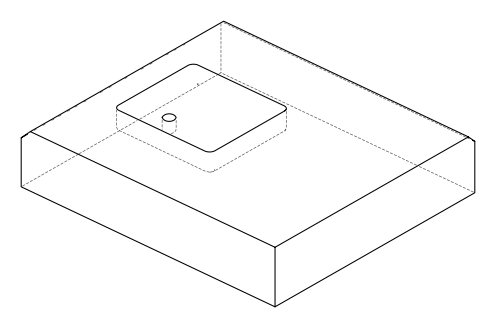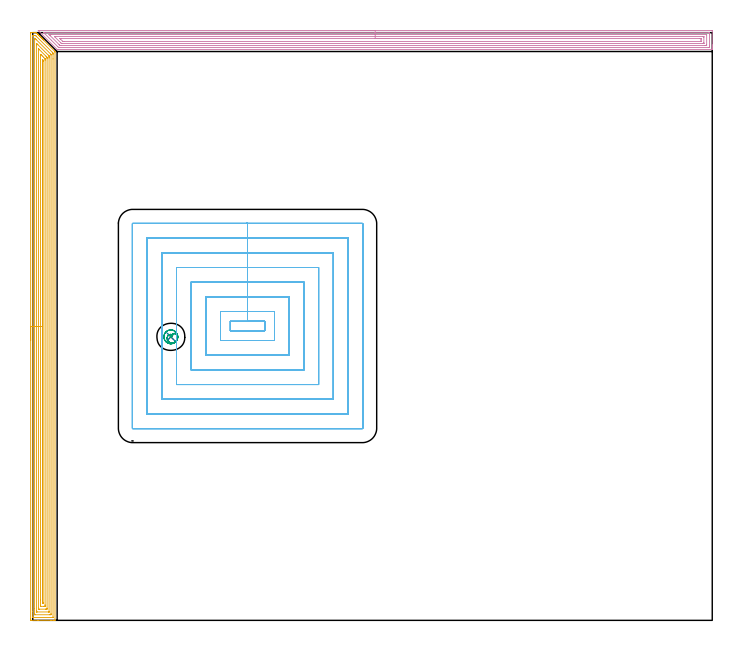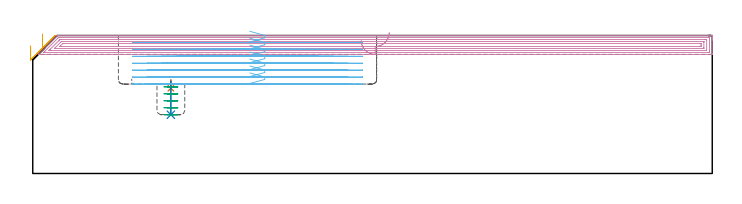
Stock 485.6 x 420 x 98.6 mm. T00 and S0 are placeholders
(PLAN: 6 operations, 4 tool changes, 83.1 min)
(1 SPOT_DRILL | STEP1POCKET | NXT0321_9005460120000 | 0.06 min | 4089 mm3)
(2 DRILL_BLIND_HOLE_INTO_CENTER | STEP1POCKET | NXT0301_128 | 0.1 min | 2162 mm3)
(3 MILL_ROUGH_BLIND_HOLE_CONTOUR | STEP1POCKET | UGT0201_089 | Spiral | 1.17 min | 8252 mm3)
(4 AREA_MILL | FG_CHAMFER_SURFACE | UGT0205_001 | 19.29 min | 44393 mm3)
(5 AREA_MILL_1 | FG_CHAMFER_SURFACE_1 | UGT0205_001 | 23.43 min | 62254 mm3)
(6 MILL_RECTANGULAR_POCKET | POCKET_RECTANGULAR_STRAIGHT | UGT0201_095 | Follow Part, ap 5, ae 75% | 39.09 min | 1055209 mm3)
(TOOL NXT0321_9005460120000 | NC Spot Drill, 142deg, 12mm, Carbide, Uncoated | D12 PA142 FL30 Z2)
(TOOL NXT0301_128 | Carbide Drill 12mm [861.1-1200-036A1-GP GC34] | D12 PA150 FL37.4 Z2)
(TOOL UGT0201_089 | End mill 10 mm | D10 R3 FL22 Z4)
(TOOL UGT0205_001 | Chamfer Mill 20 x 3 x 45 deg. | D20 FL50 Z2)
(TOOL UGT0201_095 | End mill 20 mm | D20 R3 FL38 Z4)
(OP 1 SPOT_DRILL)
G17 G21 G94 G90
T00 M6
G54
G17 G0 G90 X98.7 Y202.6 S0 M3
G43 Z108.6 H0
G94 G81 G98 Z60.9 F250. R66.9
G80
M5
M2
(OP 2 DRILL_BLIND_HOLE_INTO_CENTER)
G17 G21 G94 G90
T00 M6
G54
G17 G0 G90 X98.7 Y202.6 S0 M3
G43 Z108.6 H1
G94 G81 G98 Z42. F250. R65.9
G80
M5
M2
(OP 3 MILL_ROUGH_BLIND_HOLE_CONTOUR)
G17 G21 G94 G90
T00 M6
G54
G17 G0 G90 X98.7 Y202.6 S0 M3
G43 Z108.6 H0
Z61.92
G94 G3 X98.728 Y204.384 R0.892 F250.
X96.226 Y202.678 R2.57
X99.151 Y198.29 R3.288
X103.64 Y202.289 R4.274
X99.011 Y207.54 R4.95
X103.64 Y202.289 R-4.95
X101.326 Y204.915 R2.475
X98.7 Y202.6 R2.475
G0 Z56.94
G3 X98.728 Y204.384 R0.892
X96.226 Y202.678 R2.57
X99.151 Y198.29 R3.288
X103.64 Y202.289 R4.274
X99.011 Y207.54 R4.95
X103.64 Y202.289 R-4.95
X101.326 Y204.915 R2.475
X98.7 Y202.6 R2.475
G0 Z51.96
G3 X98.728 Y204.384 R0.892
X96.226 Y202.678 R2.57
X99.151 Y198.29 R3.288
X103.64 Y202.289 R4.274
X99.011 Y207.54 R4.95
X103.64 Y202.289 R-4.95
X101.326 Y204.915 R2.475
X98.7 Y202.6 R2.475
G0 Z46.98
G3 X98.728 Y204.384 R0.892
X96.226 Y202.678 R2.57
X99.151 Y198.29 R3.288
X103.64 Y202.289 R4.274
X99.011 Y207.54 R4.95
X103.64 Y202.289 R-4.95
X101.326 Y204.915 R2.475
X98.7 Y202.6 R2.475
G0 Z42.
G3 X98.728 Y204.384 R0.892
X96.226 Y202.678 R2.57
X99.151 Y198.29 R3.288
X103.64 Y202.289 R4.274
X99.011 Y207.54 R4.95
X103.64 Y202.289 R-4.95
X101.326 Y204.915 R2.475
X98.7 Y202.6 R2.475
G0 Z108.6
M5
M2
(OP 4 AREA_MILL)
G17 G21 G94 G90
T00 M6
G54
G17 G0 G90 X234.75 Y421.5 S1061 M3
G43 Z108.6 H0
Z95.1
G94 G1 X234.788 Z94.228 F250.
X234.902 Z93.364
X235.091 Z92.512
X235.353 Z91.68
X235.687 Z90.874
X236.09 Z90.1
X236.558 Z89.364
X237.09 Z88.672
X237.679 Z88.029
X238.322 Z87.44
X239.014 Z86.908
X239.75 Z86.44
X240.524 Z86.037
X241.33 Z85.703
X242.162 Z85.441
X243.014 Z85.252
X243.878 Z85.138
X244.75 Z85.1
X484.986
X485.342 Y421.497 Z85.102
X485.59 Y421.492 Z85.106
X485.6 Y421.24 Z85.357
Y411.2 Z95.395
Y410.645 Z95.952
Y410.312 Z96.284
Y409.758 Z96.839
Y409.425 Z97.17
Y408.759 Z97.841
Y408.403 Z98.196
Y408.035 Z98.556
X485.591 Y408.002 Z98.588
X485.433 Y408. Z98.6
X17.91
X17.4 Y408.007 Z98.593
X17.389 Y408.011 Z98.589
X3.994 Y421.407 Z85.191
X3.913 Y421.491 Z85.105
X4.021 Y421.498 Z85.102
X4.068 Y421.5 Z85.1
X244.75
Y420.086 Z86.514
X483.2
X483.59 Y420.075 Z86.525
X483.598 Y419.68 Z86.92
X483.6 Y419.188 Z87.412
Y418.79 Z87.81
Y410.312 Z96.288
X483.598 Y409.916 Z96.684
X483.59 Y409.425 Z97.175
X483.21 Y409.414 Z97.186
X483.2
X18.803 Y409.415 Z97.185
X18.437 Y409.425 Z97.175
X17.91 Y409.941 Z96.659
X13.283 Y414.566 Z92.034
X8.662 Y419.188 Z87.412
X8.086 Y419.766 Z86.834
X7.786 Y420.075 Z86.525
X8.076 Y420.085 Z86.515
X8.086 Y420.086 Z86.514
X244.75
Y418.672 Z87.928
X481.414 Y418.671 Z87.929
X481.538 Y418.67 Z87.93
X481.582 Y418.667 Z87.933
X481.587 Y418.666 Z87.934
X481.592 Y418.653 Z87.947
X481.596 Y418.609 Z87.991
X481.599 Y418.486 Z88.114
Y411.2 Z95.4
X481.597 Y411.017 Z95.583
X481.59 Y410.836 Z95.764
X481.414 Y410.834 Z95.766
X480.893 Y410.83 Z95.77
X480.521 Y410.829 Z95.771
X480.001 Y410.828 Z95.772
X20.069 Y410.829 Z95.771
X19.696 Y410.831 Z95.769
X19.572 Y410.833 Z95.767
X19.477 Y410.835 Z95.765
X19.404 Y410.906 Z95.694
X19.102 Y411.2 Z95.4
X18.803 Y411.496 Z95.104
X12.552 Y417.747 Z88.853
X12. Y418.3 Z88.3
X11.659 Y418.647 Z87.953
X11.649 Y418.665 Z87.935
X11.659 Y418.666 Z87.934
X12.179 Y418.67 Z87.93
X12.552 Y418.671 Z87.929
X13.071 Y418.672 Z87.928
X244.75
Y417.257 Z89.343
X478.891
X479.51 Y417.252 Z89.348
X479.576 Y417.251 Z89.349
X479.59 Y417.17 Z89.43
X479.594 Y416.964 Z89.636
X479.6 Y416.553 Z90.047
Y413.002 Z93.598
X479.599 Y412.545 Z94.055
X479.597 Y412.33 Z94.27
X479.594 Y412.276 Z94.324
X479.591 Y412.254 Z94.346
X479.574 Y412.25 Z94.35
X479.467 Y412.247 Z94.353
X478.734 Y412.243 Z94.357
X478.578
X21.326
X20.589 Y412.245 Z94.355
X20.541 Y412.247 Z94.353
X20.518 Y412.249 Z94.351
X20.494 Y412.266 Z94.334
X20.389 Y412.366 Z94.234
X20.182 Y412.569 Z94.031
X19.774 Y412.975 Z93.625
X15.787 Y416.962 Z89.638
X15.622 Y417.131 Z89.469
X15.542 Y417.215 Z89.385
X15.512 Y417.249 Z89.351
X15.527 Y417.25 Z89.35
X16.124 Y417.256 Z89.344
X16.281 Y417.257 Z89.343
X244.75
Y415.843 Z90.757
X476.948
X477.155 Y415.841 Z90.759
X477.567 Y415.836 Z90.764
X477.591 Y415.83 Z90.77
X477.594 Y415.818 Z90.782
X477.597 Y415.787 Z90.813
X477.599 Y415.73 Z90.87
X477.6 Y415.638 Z90.962
Y414.99 Z91.61
Y414.103 Z92.497
X477.597 Y413.862 Z92.738
X477.592 Y413.701 Z92.899
X477.59 Y413.667 Z92.933
X477.499 Y413.663 Z92.937
X477.362 Y413.66 Z92.94
X477.155 Y413.657 Z92.943
X22.375
X21.685 Y413.661 Z92.939
X21.587 Y413.664 Z92.936
X21.537 Y413.672 Z92.928
X21.482 Y413.72 Z92.88
X21.337 Y413.862 Z92.738
X19.696 Y415.502 Z91.098
X19.565 Y415.638 Z90.962
X19.435 Y415.776 Z90.824
X19.382 Y415.837 Z90.763
X19.421 Y415.839 Z90.761
X19.491 Y415.841 Z90.759
X19.696 Y415.843 Z90.757
X20.383
X244.75
X245.622 Z90.795
X246.486 Z90.909
X247.338 Z91.098
X248.17 Z91.36
X248.976 Z91.694
X249.75 Z92.097
X250.486 Z92.565
X251.178 Z93.096
X251.821 Z93.686
X252.41 Z94.329
X252.942 Z95.021
X253.41 Z95.757
X253.813 Z96.531
X254.147 Z97.337
X254.409 Z98.169
X254.598 Z99.02
X254.712 Z99.885
X254.75 Z100.757
G0 Z108.6
M5
M2
(OP 5 AREA_MILL_1)
G17 G21 G94 G90
T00 M6
G54
G17 G0 G90 X-1.5 Y200. S1061 M3
G43 Z108.6 H0
Z91.2
G94 G1 Y200.038 Z90.328 F250.
Y200.152 Z89.463
Y200.341 Z88.612
Y200.603 Z87.78
Y200.937 Z86.974
Y201.34 Z86.2
Y201.808 Z85.464
Y202.34 Z84.772
Y202.929 Z84.129
Y203.572 Z83.54
Y204.264 Z83.008
Y205. Z82.54
Y205.774 Z82.137
Y206.58 Z81.803
Y207.412 Z81.541
Y208.263 Z81.352
Y209.128 Z81.238
Y210. Z81.2
X-1.499 Y419.388 Z81.201
X-1.496 Y419.768
X-1.491 Y419.99 Z81.204
X-1.123 Y420. Z81.571
X0.304 Z83.001
X0.629 Z83.325
X1.278 Z83.978
X1.732 Z84.432
X2.381 Y419.992 Z85.081
X2.399 Y419.99 Z85.098
X2.567 Y419.835 Z85.264
X3.207 Y419.194 Z85.906
X3.257 Y419.144 Z85.954
X3.31 Y419.09 Z86.008
X3.942 Y418.458 Z86.642
X4.134 Y418.268 Z86.83
X4.771 Y417.629 Z87.471
X5.01 Y417.392 Z87.706
X5.6 Y416.8 Z88.3
X5.691 Y416.709 Z88.39
X5.886 Y416.516 Z88.582
X6.429 Y415.971 Z89.129
X6.762 Y415.64 Z89.458
X7.259 Y415.141 Z89.959
X7.638 Y414.764 Z90.334
X15.513 Y406.887 Z98.213
X15.884 Y406.513 Z98.584
X15.893 Y406.5 Z98.593
X15.9 Y405.994 Z98.6
Y0.165
X15.898 Y0.01 Z98.588
X15.763 Y0.003 Z98.455
X15.621 Y0. Z98.32
X15.296 Z97.995
X14.647 Z97.342
X13.446 Z96.143
X12.895 Z95.589
X3.695 Z86.393
X-1.123 Y0.001 Z81.574
X-1.493 Y0.01 Z81.205
X-1.496 Y0.232 Z81.202
X-1.499 Y0.612 Z81.201
X-1.5 Y0.996 Z81.2
Y210.
X-0.086 Z82.614
X-0.085 Y417.602 Z82.615
X-0.081 Y417.966 Z82.619
X-0.08 Y417.982 Z82.62
X-0.063 Y417.99 Z82.637
X0.005 Y417.995 Z82.705
X0.109 Y417.999 Z82.809
X0.239 Y418. Z82.939
X1.115 Z83.815
X1.505 Y417.998 Z84.205
X1.895 Y417.993 Z84.595
X1.946 Y417.99 Z84.646
X1.973 Y417.969 Z84.673
X2.027 Y417.92 Z84.727
X2.134 Y417.816 Z84.834
X2.348 Y417.602 Z85.048
X13.955 Y405.994 Z96.655
X14.145 Y405.795 Z96.845
X14.479 Y405.443 Z97.179
X14.483 Y405.268 Z97.183
X14.485 Y405.101 Z97.185
X14.486 Y404.373 Z97.186
Y401.247
X14.485 Y2.398 Z97.185
X14.481 Y2.034 Z97.181
X14.479 Y2.018 Z97.179
X14.463 Y2.01 Z97.163
X14.395 Y2.005 Z97.095
X14.291 Y2.001 Z96.991
X0.143 Y2. Z82.843
X-0.024 Y2.003 Z82.676
X-0.054 Y2.006 Z82.646
X-0.079 Y2.011 Z82.621
X-0.081 Y2.049 Z82.619
X-0.085 Y2.232 Z82.615
X-0.086 Y6.359 Z82.614
Y210.
X1.328 Z84.028
X1.329 Y415.103 Z84.029
X1.333 Y415.816 Z84.033
X1.335 Y415.989 Z84.035
X1.505 Y415.986 Z84.205
X1.681 Y415.816 Z84.381
X2.381 Y415.119 Z85.081
X2.577 Y414.924 Z85.277
X12.895 Y404.606 Z95.595
X12.992 Y404.507 Z95.692
X13.039 Y404.454 Z95.739
X13.06 Y404.429 Z95.76
X13.064 Y404.388 Z95.764
X13.069 Y404.209 Z95.769
X13.071 Y404.029 Z95.771
Y4.897
X13.066 Y4.184 Z95.766
X13.064 Y4.011 Z95.764
X12.895 Y4.008 Z95.595
X12.198 Y4.001 Z94.898
X1.684 Z84.384
X1.505 Y4.006 Z84.205
X1.335 Y4.013 Z84.035
X1.332 Y4.184 Z84.032
X1.33 Y4.363 Z84.03
X1.328 Y8.456 Z84.028
Y210.
X2.743 Z85.443
Y411.352
X2.746 Y411.873 Z85.446
X2.75 Y412.245 Z85.45
X2.755 Y412.286 Z85.455
X2.802 Y412.245 Z85.502
X3.257 Y411.793 Z85.957
X3.7 Y411.352 Z86.4
X11.143 Y403.908 Z93.843
X11.435 Y403.612 Z94.135
X11.582 Y403.459 Z94.282
X11.65 Y403.386 Z94.35
X11.651 Y403.316 Z94.351
X11.656 Y402.792 Z94.356
X11.657 Y402.423 Z94.357
Y401.898
Y6.338
X11.656 Y6.163 Z94.356
X11.652 Y6.024 Z94.352
X11.65 Y6.01 Z94.35
X11.644 Y6.007 Z94.344
X11.618 Y6.003 Z94.318
X11.566 Y6.001 Z94.266
X3.227 Y6. Z85.927
X2.838 Y6.009 Z85.538
X2.749 Y6.012 Z85.449
X2.746 Y6.072 Z85.446
X2.745 Y6.136 Z85.445
X2.743 Y6.494 Z85.443
Y6.862
Y210.
X4.157 Z86.857
Y408.197
X4.158 Y408.406 Z86.858
X4.16 Y408.431 Z86.86
X4.161 Y408.432 Z86.861
X4.168 Y408.428 Z86.868
X4.211 Y408.389 Z86.911
X4.269 Y408.332 Z86.969
X4.822 Y407.78 Z87.522
X9.39 Y403.211 Z92.09
X10.173 Y402.423 Z92.873
X10.227 Y402.363 Z92.927
X10.236 Y402.313 Z92.936
X10.239 Y402.205 Z92.939
X10.241 Y401.988 Z92.941
X10.243 Y401.554 Z92.943
Y8.648
X10.236 Y8.214 Z92.936
X10.231 Y8.01 Z92.931
X10.022 Y8.004 Z92.722
X9.39 Y8.001 Z92.09
X9.15 Y8. Z91.85
X4.768 Y8.001 Z87.468
X4.279 Y8.009 Z86.979
X4.164 Y8.012 Z86.864
X4.157 Y8.648 Z86.857
Y210.
X5.571 Z88.271
X5.572 Y403.636 Z88.272
X5.575 Y404.209 Z88.275
X5.578 Y404.522 Z88.278
X5.886 Y404.259 Z88.586
X5.941 Y404.209 Z88.641
X6.762 Y403.391 Z89.462
X7.638 Y402.515 Z90.338
X8.514 Y401.638 Z91.214
X8.622 Y401.53 Z91.322
X8.733 Y401.413 Z91.433
X8.808 Y401.333 Z91.508
X8.822 Y401.287 Z91.522
X8.824 Y401.214 Z91.524
X8.828 Y400.637 Z91.528
X8.829 Y400.316 Z91.529
Y11.006
X8.827 Y10.434 Z91.527
X8.825 Y10.118 Z91.525
X8.822 Y10.016 Z91.522
X8.727 Y10.01 Z91.427
X8.514 Y10.005 Z91.214
X8.063 Y10.001 Z90.763
X5.744 Z88.444
X5.63 Y10.003 Z88.33
X5.595 Y10.006 Z88.295
X5.581 Y10.009 Z88.281
X5.578 Y10.024 Z88.278
X5.575 Y10.113 Z88.275
X5.572 Y10.434 Z88.272
X5.571 Y14.431 Z88.271
Y210.
X6.985 Z89.685
X6.986 Y400.182 Z89.686
X6.987 Y400.408 Z89.687
X6.99 Y400.637 Z89.69
X6.992 Y400.692 Z89.692
X7.006 Y400.685 Z89.706
X7.062 Y400.637 Z89.762
X7.351 Y400.342 Z90.051
X7.4 Y400.291 Z90.1
X7.408 Y400.19 Z90.108
X7.412 Y399.974 Z90.112
X7.414 Y399.744 Z90.114
Y399.516
Y12.885
X7.413 Y12.449 Z90.113
X7.411 Y12.22 Z90.111
X7.408 Y12.011 Z90.108
X7.308 Y12.007 Z90.008
X7.2 Y12.006 Z89.9
X6.992 Y12.011 Z89.692
X6.989 Y12.22 Z89.689
X6.987 Y12.447 Z89.687
X6.985 Y12.885 Z89.685
Y13.113
Y210.
Y210.872 Z89.723
Y211.736 Z89.837
Y212.588 Z90.026
Y213.42 Z90.288
Y214.226 Z90.622
Y215. Z91.025
Y215.736 Z91.494
Y216.428 Z92.025
Y217.071 Z92.614
Y217.66 Z93.257
Y218.191 Z93.95
Y218.66 Z94.685
Y219.063 Z95.459
Y219.397 Z96.265
Y219.659 Z97.097
Y219.848 Z97.949
Y219.962 Z98.814
Y220. Z99.685
G0 Z108.6
M5
M2
(OP 6 MILL_RECTANGULAR_POCKET)
G17 G21 G94 G90
T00 M6
G54
G17 G0 G90 X155.104 Y207. S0 M3
G43 Z108.6 H0
Z101.6
G94 G1 X165.8 Z98.734 F250.
Y213.7 Z96.939
X153.5 Z93.643
X141.2 F500.
Y207.
X165.8
Y213.7
X153.5
Y220.7
X134.2
Y200.
X172.8
Y220.7
X153.5
Y231.2
X123.7
Y189.5
X183.3
Y231.2
X153.5
Y241.7
X113.2
Y179.
X193.8
Y241.7
X153.5
Y252.2
X102.7
Y168.5
X204.3
Y252.2
X153.5
Y262.7
X92.2
Y158.
X214.8
Y262.7
X153.5
Y273.2
X81.7
Y147.5
X225.3
Y273.2
X153.5
Y283.7
X71.5
G3 X71.2 Y283.4 R0.3
G1 Y137.3
G3 X71.5 Y137. R0.3
G1 X235.5
G3 X235.8 Y137.3 R0.3
G1 Y283.4
G3 X235.5 Y283.7 R0.3
G1 X153.5
X152.5
G0 X155.104 Y207. Z96.643
G1 X165.8 Z93.777 F250.
Y213.7 Z91.981
X153.5 Z88.686
X141.2 F500.
Y207.
X165.8
Y213.7
X153.5
Y220.7
X134.2
Y200.
X172.8
Y220.7
X153.5
Y231.2
X123.7
Y189.5
X183.3
Y231.2
X153.5
Y241.7
X113.2
Y179.
X193.8
Y241.7
X153.5
Y252.2
X102.7
Y168.5
X204.3
Y252.2
X153.5
Y262.7
X92.2
Y158.
X214.8
Y262.7
X153.5
Y273.2
X81.7
Y147.5
X225.3
Y273.2
X153.5
Y283.7
X71.5
G3 X71.2 Y283.4 R0.3
G1 Y137.3
G3 X71.5 Y137. R0.3
G1 X235.5
G3 X235.8 Y137.3 R0.3
G1 Y283.4
G3 X235.5 Y283.7 R0.3
G1 X153.5
X152.5
G0 X155.104 Y207. Z91.686
G1 X165.8 Z88.82 F250.
Y213.7 Z87.024
X153.5 Z83.729
X141.2 F500.
Y207.
X165.8
Y213.7
X153.5
Y220.7
X134.2
Y200.
X172.8
Y220.7
X153.5
Y231.2
X123.7
Y189.5
X183.3
Y231.2
X153.5
Y241.7
X113.2
Y179.
X193.8
Y241.7
X153.5
Y252.2
X102.7
Y168.5
X204.3
Y252.2
X153.5
Y262.7
X92.2
Y158.
X214.8
Y262.7
X153.5
Y273.2
X81.7
Y147.5
X225.3
Y273.2
X153.5
Y283.7
X71.5
G3 X71.2 Y283.4 R0.3
G1 Y137.3
G3 X71.5 Y137. R0.3
G1 X235.5
G3 X235.8 Y137.3 R0.3
G1 Y283.4
G3 X235.5 Y283.7 R0.3
G1 X153.5
X152.5
G0 X155.104 Y207. Z86.729
G1 X165.8 Z83.862 F250.
Y213.7 Z82.067
X153.5 Z78.771
X141.2 F500.
Y207.
X165.8
Y213.7
X153.5
Y220.7
X134.2
Y200.
X172.8
Y220.7
X153.5
Y231.2
X123.7
Y189.5
X183.3
Y231.2
X153.5
Y241.7
X113.2
Y179.
X193.8
Y241.7
X153.5
Y252.2
X102.7
Y168.5
X204.3
Y252.2
X153.5
Y262.7
X92.2
Y158.
X214.8
Y262.7
X153.5
Y273.2
X81.7
Y147.5
X225.3
Y273.2
X153.5
Y283.7
X71.5
G3 X71.2 Y283.4 R0.3
G1 Y137.3
G3 X71.5 Y137. R0.3
G1 X235.5
G3 X235.8 Y137.3 R0.3
G1 Y283.4
G3 X235.5 Y283.7 R0.3
G1 X153.5
X152.5
G0 X155.104 Y207. Z81.771
G1 X165.8 Z78.905 F250.
Y213.7 Z77.11
X153.5 Z73.814
X141.2 F500.
Y207.
X165.8
Y213.7
X153.5
Y220.7
X134.2
Y200.
X172.8
Y220.7
X153.5
Y231.2
X123.7
Y189.5
X183.3
Y231.2
X153.5
Y241.7
X113.2
Y179.
X193.8
Y241.7
X153.5
Y252.2
X102.7
Y168.5
X204.3
Y252.2
X153.5
Y262.7
X92.2
Y158.
X214.8
Y262.7
X153.5
Y273.2
X81.7
Y147.5
X225.3
Y273.2
X153.5
Y283.7
X71.5
G3 X71.2 Y283.4 R0.3
G1 Y137.3
G3 X71.5 Y137. R0.3
G1 X235.5
G3 X235.8 Y137.3 R0.3
G1 Y283.4
G3 X235.5 Y283.7 R0.3
G1 X153.5
X152.5
G0 X155.104 Y207. Z76.814
G1 X165.8 Z73.948 F250.
Y213.7 Z72.153
X153.5 Z68.857
X141.2 F500.
Y207.
X165.8
Y213.7
X153.5
Y220.7
X134.2
Y200.
X172.8
Y220.7
X153.5
Y231.2
X123.7
Y189.5
X183.3
Y231.2
X153.5
Y241.7
X113.2
Y179.
X193.8
Y241.7
X153.5
Y252.2
X102.7
Y168.5
X204.3
Y252.2
X153.5
Y262.7
X92.2
Y158.
X214.8
Y262.7
X153.5
Y273.2
X81.7
Y147.5
X225.3
Y273.2
X153.5
Y283.7
X71.5
G3 X71.2 Y283.4 R0.3
G1 Y137.3
G3 X71.5 Y137. R0.3
G1 X235.5
G3 X235.8 Y137.3 R0.3
G1 Y283.4
G3 X235.5 Y283.7 R0.3
G1 X153.5
X152.5
G0 X155.104 Y207. Z71.857
G1 X165.8 Z68.991 F250.
Y213.7 Z67.196
X153.5 Z63.9
X141.2 F500.
Y207.
X165.8
Y213.7
X153.5
Y220.7
X134.2
Y200.
X172.8
Y220.7
X153.5
Y231.2
X123.7
Y189.5
X183.3
Y231.2
X153.5
Y241.7
X113.2
Y179.
X193.8
Y241.7
X153.5
Y252.2
X102.7
Y168.5
X204.3
Y252.2
X153.5
Y262.7
X92.2
Y158.
X214.8
Y262.7
X153.5
Y273.2
X81.7
Y147.5
X225.3
Y273.2
X153.5
Y283.7
X71.5
G3 X71.2 Y283.4 R0.3
G1 Y137.3
G3 X71.5 Y137. R0.3
G1 X235.5
G3 X235.8 Y137.3 R0.3
G1 Y283.4
G3 X235.5 Y283.7 R0.3
G1 X153.5
X152.5
G0 Z108.6
M5
M2
